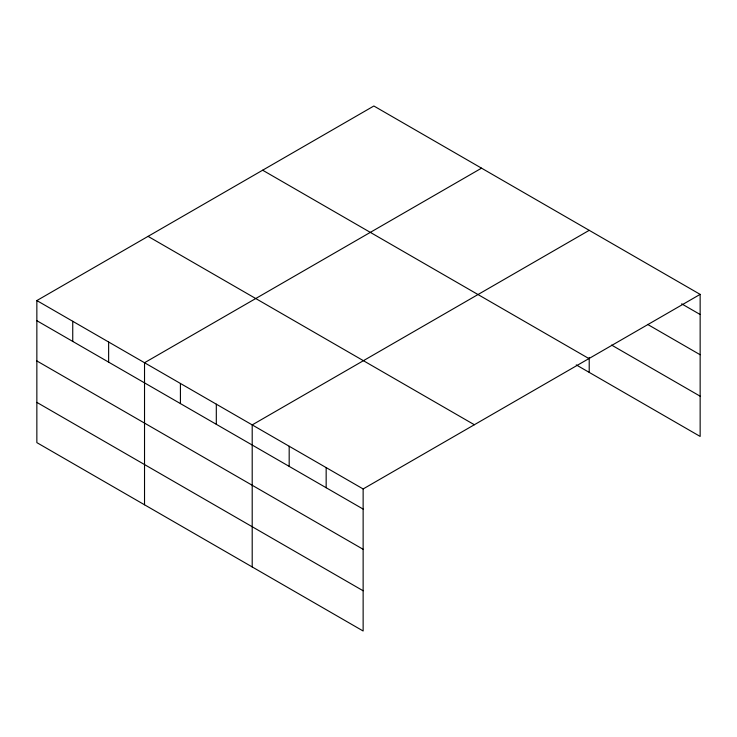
<?xml version="1.0" encoding="UTF-8"?>
<svg xmlns="http://www.w3.org/2000/svg" width="737" height="737" viewBox="0 0 737 737"><rect width="100%" height="100%" fill="white"/><g stroke="black" fill="none" stroke-linecap="round" stroke-linejoin="round"><path stroke-width="1.11" d="M700.15 294.376L373.862 105.999L36.85 300.567L36.85 442.624L363.138 631.001L363.138 488.953L700.15 294.376L700.15 436.433L576.251 364.898M481.537 168.165L144.526 362.733L144.526 504.79M589.213 230.331L252.201 424.899L252.201 566.956M681.661 303.837L700.15 314.506M647.602 324.4L700.15 354.746M611.59 345.073L700.15 396.193M262.648 170.21L588.937 358.587M148.063 236.365L474.352 424.742M36.85 300.567L363.138 488.953M36.85 320.696L363.138 509.083M36.85 360.937L363.138 549.314M36.85 402.384L363.138 590.77M589.213 357.436L589.213 372.378M326.159 467.599L326.159 487.728M289.18 446.253L289.18 466.383M216.31 404.18L216.31 424.309M180.418 383.461L180.418 403.59M108.634 342.014L108.634 362.143M72.742 321.295L72.742 341.424"/></g></svg>
